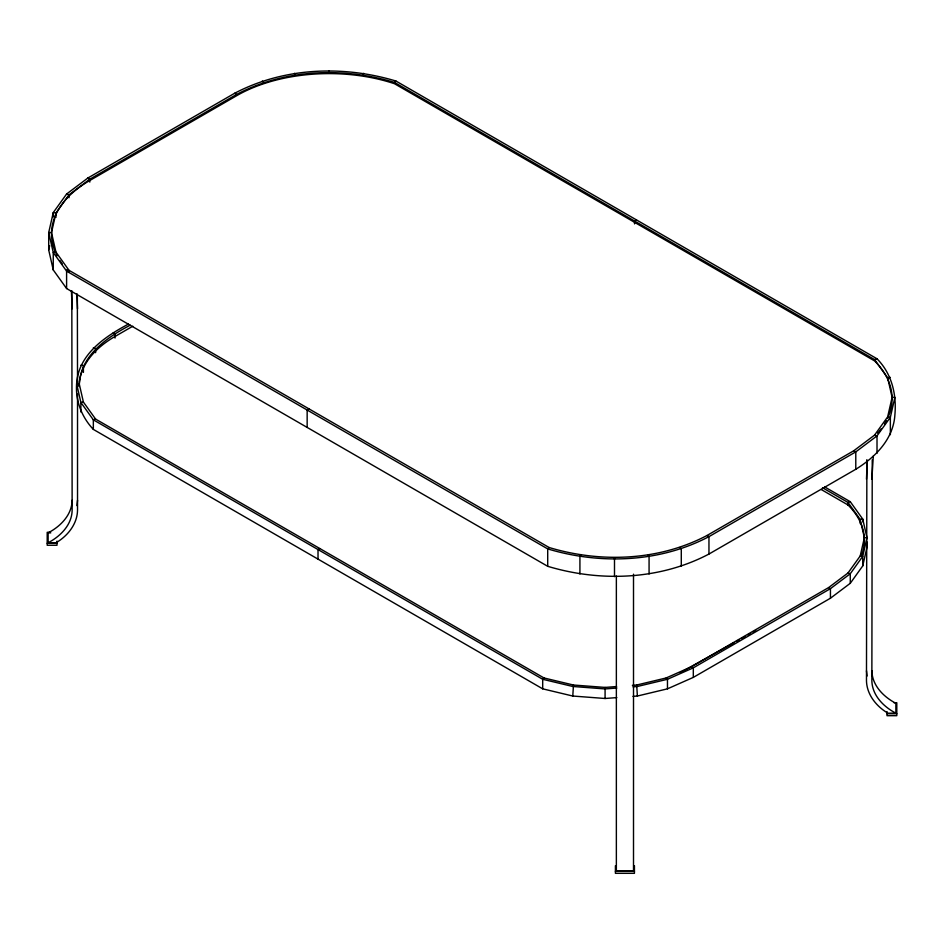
<?xml version="1.0" encoding="UTF-8"?>
<svg xmlns="http://www.w3.org/2000/svg" width="944" height="944" viewBox="0 0 944 944"><rect width="100%" height="100%" fill="white"/><g stroke="black" fill="none" stroke-linecap="round" stroke-linejoin="round"><path stroke-width="1.42" d="M866.875 459.657L866.474 680.659C866.722 694.536 876.386 706.419 887.938 713.18L895.868 713.18L895.868 703.28C883.537 696.873 872.044 685.344 871.855 670.629M866.474 479.198L867.206 461.286M872.244 459.787L871.855 680.53C872.044 695.244 883.537 706.773 895.868 713.18M871.855 479.245L873.318 456.046M72.145 500.19C71.956 514.905 60.463 526.445 48.132 532.853L48.132 542.741L56.062 542.741C67.614 535.991 77.278 524.097 77.526 510.232L77.526 394.061M76.924 505.606L77.526 500.332M51.495 232.578L55.956 213.037L69.018 194.818L89.81 179.183L236.625 94.412C284.828 69.054 342.861 66.871 394.498 82.411L874.581 359.593L887.643 377.801L892.104 397.341L887.643 416.882L874.581 435.101L853.801 450.736L706.973 535.508C658.782 560.866 600.75 563.049 549.101 547.508L69.018 270.326L55.956 252.119L51.495 232.578L48.699 232.578L48.699 249.971L53.253 269.937L66.599 288.534L547.709 566.306C600.455 582.188 659.726 579.958 708.956 554.045L855.783 469.274C875.454 457.12 893.461 439.09 894.9 414.746C896.706 394.356 891.738 373.623 877.011 358.779L395.902 81.019C343.156 65.136 283.884 67.366 234.643 93.267L87.827 178.038L66.599 194.016L53.253 212.612L48.699 232.578L53.253 252.532L53.253 269.937M48.699 249.971L49.678 245.7M128.396 324.099C104.76 336.737 78.399 354.413 76.617 383.83C75.367 400.811 81.739 417.071 93.338 429.402L542.694 688.837L572.784 696.035L605.08 698.489L616.821 697.604M632.386 685.344L636.693 685.025L666.157 677.969L691.456 666.771L828.596 587.593L848.007 572.984L860.208 555.981L864.374 537.726L860.208 519.471L848.007 502.456L822.531 487.753M824.737 486.962L850.273 501.701L862.733 519.082L866.981 537.726L862.733 556.37L862.733 565.928L850.273 583.298L830.437 598.225L693.309 677.391L667.467 688.837L637.377 696.035L632.976 696.377M862.733 565.928L866.981 547.284L866.981 541.821M362.956 74.871L363.676 73.313M580.643 555.048L579.923 556.606L579.923 574.011M616.574 686.548L605.08 687.421L573.468 685.025L572.784 696.035M394.498 82.411L395.902 81.019M549.101 547.508L547.709 548.901L547.709 566.306M573.468 685.025L544.004 677.969L542.694 679.279L542.694 688.837M48.132 542.741C60.463 536.334 71.956 524.805 72.145 510.09L71.815 290.717M130.248 325.161C106.259 337.81 79.154 356.431 79.237 386.556M132.785 326.211L115.015 336.477A122.154 70.529 0 0 0 79.237 386.344M309.066 408.917L307.154 410.015L307.154 427.42M636.457 219.893L634.545 221.002L634.545 223.905M319.804 548.535L318.022 549.561L318.022 559.119M680.223 672.659L733.948 642.77M736.509 641.342L739.058 639.926M741.618 638.498L745.453 636.362M748.014 634.946L750.574 633.518M753.135 632.091L755.684 630.675M69.018 270.326L66.599 271.14L66.599 288.534M544.004 677.969L95.604 419.089L93.338 419.844L93.338 429.402M874.581 359.593L877.011 358.779M850.273 501.701L848.007 502.456L848.007 505.193M55.956 252.119L53.253 252.532L66.599 271.14L547.709 548.901C600.455 564.783 659.726 562.553 708.956 536.64L855.783 451.881L877.011 435.904L890.357 417.307L894.9 397.341L892.104 397.341M95.604 419.089L83.402 402.085L80.877 402.474L80.877 412.032M887.643 377.801L890.357 377.388M616.821 688.034L605.08 688.931L572.784 686.477L542.694 679.279L93.338 419.844L80.877 402.474L76.617 383.83L79.237 383.83L83.402 402.085M632.976 686.807L637.377 686.477L667.467 679.279L693.309 667.833L830.437 588.655L850.273 573.74L862.733 556.37L860.208 555.981M49.997 532.31L47.2 532.31L47.2 545.254L56.994 545.254L56.994 541.136M48.132 532.853L50.775 532.853M864.374 537.726L866.981 537.726M47.2 543.284L56.994 543.284M894.003 702.737L896.8 702.737L896.8 715.694L887.006 715.694L887.006 711.575M887.006 713.723L896.8 713.723M615.417 871.347L634.439 871.347M887.643 416.882L890.357 417.307L890.357 434.7M80.877 365.186L83.402 365.576L83.402 372.408M874.581 435.101L877.011 435.904L877.011 453.309M66.599 194.016L69.018 194.818L69.018 197.721M848.007 572.984L850.273 573.74L850.273 583.298M93.338 347.805L95.604 348.56L95.604 352.667M234.643 93.267L236.625 94.412M853.801 450.736L855.783 451.881L855.783 469.274M821.256 489.535L848.007 504.969A122.154 70.529 0 0 1 861.376 555.756M828.596 587.593L830.437 588.655L830.437 598.225M87.827 178.038L89.81 179.183L89.81 182.086M706.973 535.508L708.956 536.64L708.956 554.045M113.162 332.89L115.015 333.964L115.015 338.058M691.456 666.771L693.309 667.833L693.309 677.391M262.314 81.019L263.718 82.411M679.892 547.508L681.285 548.901L681.285 566.306M666.157 677.969L667.467 679.279L667.467 688.837M648.351 555.048L649.071 556.606L649.071 574.011M636.693 685.025L637.377 696.035M294.528 73.313L295.26 74.871M866.474 670.759L867.076 676.046M77.349 294.74L77.526 382.296M76.901 293.608L77.526 308.771M71.425 291.059L72.145 308.818M862.733 521.808L862.733 519.082L860.208 519.471L860.208 523.566M634.439 865.695L634.439 873.318L615.417 873.318L615.417 865.695M633.507 574.2L633.507 870.805L616.361 870.805L616.361 576.076M614.497 557.621L614.497 576.631M605.08 687.421L605.08 698.489M329.102 70.682L329.102 72.299M55.956 217.38L55.956 213.037L53.253 212.612L53.253 216.967M69.018 271.636A130.791 75.508 0 0 1 66.953 269.5M62.292 263.931A130.791 75.508 0 0 1 59.873 260.473M57.124 255.789A130.791 75.508 0 0 1 55.956 253.429M55.354 252.072A130.791 75.508 0 0 1 89.81 180.493L236.625 95.722A130.791 75.508 0 0 1 394.498 83.721L874.581 360.903A130.791 75.508 0 0 1 887.643 418.192M886.487 420.552A130.791 75.508 0 0 1 884.469 424.08M881.307 428.694A130.791 75.508 0 0 1 877.637 433.178"/></g></svg>
